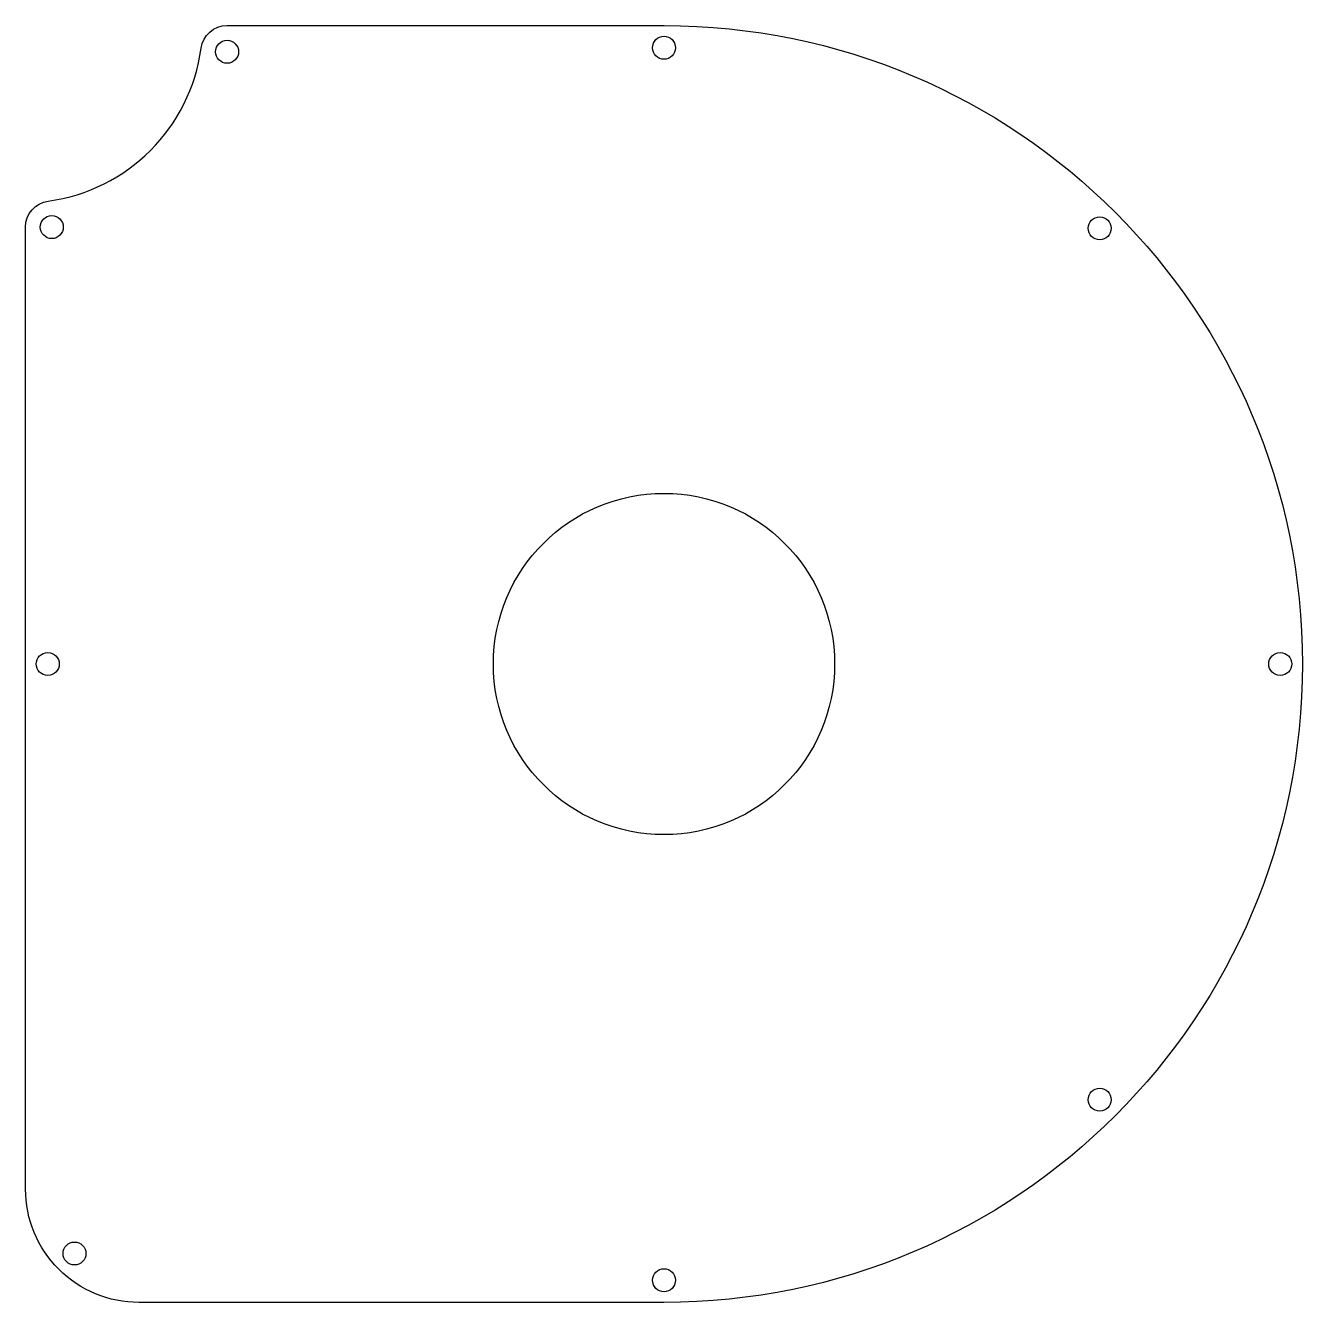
# Model space of a CAD drawing. Header units: millimetres. Extents: x -97 to 97, y -97 to 97.
import ezdxf

# ---------------------------------------------------------------- set-up
doc = ezdxf.new("R2010")
doc.units = ezdxf.units.MM
doc.layers.get('0').update_dxf_attribs({"linetype": 'CONTINUOUS'})

msp = doc.modelspace()

# ---------------------------------------------------------------- linework, layer by layer
msp.add_lwpolyline([(-70.53, 93.82, -0.375037), (-66.57, 97.28), (0, 97.28, -1), (0, -97.28), (-80, -97.28, -0.414214), (-97.28, -80), (-97.28, 66.57, -0.375037), (-93.82, 70.53, 0.336844)], format="xyb", close=True)
for centre, radius in [((0, 93.89), 1.75), ((-66.57, 93.28), 1.75), ((-93.28, 66.57), 1.75), ((66.39, 66.39), 1.75), ((0, 0), 26), ((-93.89, 0), 1.75), ((93.89, 0), 1.75), ((66.39, -66.39), 1.75), ((-89.82, -89.82), 1.75), ((0, -93.89), 1.75)]:
    msp.add_circle(centre, radius)

doc.saveas('drawing.dxf')
